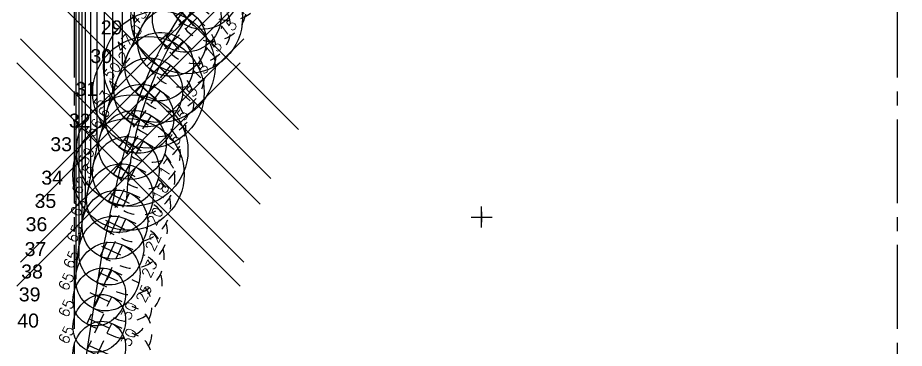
# Model space of a CAD drawing. Header units: inches. Extents: x 78 to 146, y -16.6 to 32.6.
# Drawn here: x 77.96 to 85.91, y 12.72 to 15.68 of the extents above; entities that cross this region are included whole.
import ezdxf
from ezdxf.enums import TextEntityAlignment as Align

# ---------------------------------------------------------------- set-up
doc = ezdxf.new("R2010")
doc.units = ezdxf.units.IN
doc.header["$MEASUREMENT"] = 0
doc.header["$PDMODE"] = 35
doc.linetypes.add('CENTER2', pattern=[1.125, 0.75, -0.125, 0.125, -0.125])
doc.linetypes.add('HIDDEN2', pattern=[0.1875, 0.125, -0.0625])
doc.layers.get('Defpoints').update_dxf_attribs({"color": 10})
for name, color, linetype, true_color in [('Blade_1', 30, 'Continuous', 0xff7f00), ('Blade_3', 7, 'Continuous', 0x00cc00), ('Blade_5', 7, 'Continuous', 0x0066cc)]:
    doc.layers.add(name, color=color, linetype=linetype, true_color=true_color)
doc.layers.add('CLine', color=5, linetype='CENTER2')
doc.layers.add('Text', color=3, linetype='Continuous')
doc.styles.add('RomanS', font='romans')
doc.styles.get("Standard").update_dxf_attribs({"font": 'arial.ttf'})
doc.dimstyles.get("Standard").update_dxf_attribs({"dimtxt": 0.09375, "dimasz": 0.18, "dimexe": 0.18, "dimexo": 0.0625, "dimgap": 0.09, "dimtad": 0, "dimtih": 1, "dimtoh": 1, "dimdec": 4, "dimzin": 0, "dimdsep": 46, "dimtxsty": 'Standard', "dimcen": 0.09, "dimadec": 4, "dimazin": 0, "dimtfac": 1, "dimtdec": 4, "dimtofl": 0, "dimtmove": 0, "dimatfit": 3, "dimfxl": 1, "dimtolj": 1, "dimtzin": 0, "dimarcsym": 0})

# ---------------------------------------------------------------- blocks, each defined once
blk = doc.blocks.new('CMark')
at = {"layer": 'CLine'}
for p, q in [((0, 0.09400000077063808), (0, -0.09400000077063453)), ((-0.09400000077063808, 0), (0.09400000077063453, 0))]:
    blk.add_line(p, q, dxfattribs=at)
blk = doc.blocks.new('1613@15')
for p, q in [((-0.1704805832052265, 1.188697754575482e-15), (-0.3125, -6.068692421711381e-16)), ((0.1707499999999965, -6.242535149017196e-15), (0.3125, -8.034695879804019e-15))]:
    blk.add_line(p, q)
at = {"color": 8, "linetype": 'HIDDEN2', "ltscale": 0.5}
blk.add_line((-0.3125, -3.413935800722356e-15), (-0.3125, -0.1345859034534278), dxfattribs=at)
at = {"color": 8, "linetype": 'HIDDEN2', "ltscale": 0.5, "flags": 128}
blk.add_lwpolyline([(0.3125, -3.996802888650564e-15), (0.3125, -0.1345859034534369)], dxfattribs=at)
blk.add_ellipse((0, -3.713913318816395e-15), major_axis=(-0.3125, 4.387893807675384e-15), ratio=0.9659258262888792, start_param=-3.141592653589793, end_param=3.141592653589793)
at = {"color": 8, "linetype": 'HIDDEN2', "ltscale": 0.5}
blk.add_ellipse((0, -0.1345859034534325), major_axis=(-0.3125, 4.387893807675384e-15), ratio=0.9659258262888792, start_param=0, end_param=3.141592653589793, dxfattribs=at)
blk.add_blockref('CMark', (0, -1.77635683940025e-15))
at = {"style": 'RomanS'}
blk.add_text('15', height=0.094, dxfattribs=at).set_placement((-3.126551604367261e-12, -0.3643518207152785), align=Align.MIDDLE_CENTER)
blk.add_attdef('ANG', text='', height=0.094, dxfattribs=at).set_placement((5.756464916443042e-15, 0.2975051544969685), align=Align.BOTTOM_CENTER)
blk = doc.blocks.new('1613@20')
for p, q in [((-0.1704805832052265, 1.188697754575482e-15), (-0.3125, -6.068692421711381e-16)), ((0.1707499999999965, -6.242535149017196e-15), (0.3125, -8.034695879804019e-15))]:
    blk.add_line(p, q)
at = {"color": 8, "linetype": 'HIDDEN2', "ltscale": 0.5}
blk.add_line((-0.3125, -3.413935800722356e-15), (-0.3125, -0.1778504745294689), dxfattribs=at)
at = {"color": 8, "linetype": 'HIDDEN2', "ltscale": 0.5, "flags": 128}
blk.add_lwpolyline([(0.3125, -3.996802888650564e-15), (0.3125, -0.1778504745294699)], dxfattribs=at)
blk.add_ellipse((0, -3.713913318816395e-15), major_axis=(-0.3125, 4.387893807675384e-15), ratio=0.9396926207857195, start_param=-3.141592653589793, end_param=3.141592653589793)
at = {"color": 8, "linetype": 'HIDDEN2', "ltscale": 0.5}
blk.add_ellipse((0, -0.1778504745294694), major_axis=(-0.3125, 4.387893807675384e-15), ratio=0.9396926207857195, start_param=0, end_param=3.141592653589793, dxfattribs=at)
blk.add_blockref('CMark', (0, -1.77635683940025e-15))
at = {"style": 'RomanS'}
blk.add_text('20', height=0.094, dxfattribs=at).set_placement((-3.126436495847278e-12, -0.3561539439955411), align=Align.MIDDLE_CENTER)
blk.add_attdef('ANG', text='', height=0.094, dxfattribs=at).set_placement((5.756464916443042e-15, 0.2975051544969685), align=Align.BOTTOM_CENTER)
blk = doc.blocks.new('1613@25')
for p, q in [((-0.1704805832052265, 1.188697754575482e-15), (-0.3125, -6.068692421711381e-16)), ((0.1707499999999965, -6.242535149017196e-15), (0.3125, -8.034695879804019e-15))]:
    blk.add_line(p, q)
at = {"color": 8, "linetype": 'HIDDEN2', "ltscale": 0.5}
blk.add_line((-0.3125, -3.413935800722356e-15), (-0.3125, -0.2197614961051672), dxfattribs=at)
at = {"color": 8, "linetype": 'HIDDEN2', "ltscale": 0.5, "flags": 128}
blk.add_lwpolyline([(0.3125, -3.996802888650564e-15), (0.3125, -0.2197614961051688)], dxfattribs=at)
blk.add_ellipse((0, -3.713913318816395e-15), major_axis=(-0.3125, 4.387893807675384e-15), ratio=0.9063077870366492, start_param=-3.141592653589793, end_param=3.141592653589793)
at = {"color": 8, "linetype": 'HIDDEN2', "ltscale": 0.5}
blk.add_ellipse((0, -0.2197614961051679), major_axis=(-0.3125, 4.387893807675384e-15), ratio=0.9063077870366492, start_param=0, end_param=3.141592653589793, dxfattribs=at)
blk.add_blockref('CMark', (0, -1.77635683940025e-15))
at = {"style": 'RomanS'}
blk.add_text('25', height=0.094, dxfattribs=at).set_placement((-3.126436495847278e-12, -0.3561539439955411), align=Align.MIDDLE_CENTER)
blk.add_attdef('ANG', text='', height=0.094, dxfattribs=at).set_placement((5.756464916443042e-15, 0.287072393950384), align=Align.BOTTOM_CENTER)
blk = doc.blocks.new('1313@30')
for p, q in [((-0.1704805832052265, 1.188697754575482e-15), (-0.2645000000000036, 0)), ((0.1707499999999965, -6.242535149017196e-15), (0.2644999999999965, -7.42782663763279e-15))]:
    blk.add_line(p, q)
at = {"color": 8, "linetype": 'HIDDEN2', "ltscale": 0.5}
blk.add_line((-0.2644999999999965, 8.993014319519535e-29), (-0.2644999999999965, -0.2600000000000032), dxfattribs=at)
at = {"color": 8, "linetype": 'HIDDEN2', "ltscale": 0.5, "flags": 128}
blk.add_lwpolyline([(0.2644999999999965, -7.42782663763279e-15), (0.2644999999999965, -0.2600000000000051)], dxfattribs=at)
blk.add_ellipse((0, -3.713913318816395e-15), major_axis=(0.2644999999999965, -3.713913318816395e-15), ratio=0.866025403784464)
at = {"color": 8, "linetype": 'HIDDEN2', "ltscale": 0.5}
blk.add_ellipse((0, -0.2600000000000041), major_axis=(0.2644999999999965, -3.713913318816395e-15), ratio=0.866025403784464, start_param=3.141592653589793, end_param=6.283185307179586, dxfattribs=at)
blk.add_blockref('CMark', (0, -1.77635683940025e-15))
at = {"style": 'RomanS'}
blk.add_text('30', height=0.094, dxfattribs=at).set_placement((-3.26492953863637e-15, -0.2915637193009915), align=Align.MIDDLE_CENTER)
blk.add_attdef('ANG', text='', height=0.094, dxfattribs=at).set_placement((5.756464916443042e-15, 0.251140714835156), align=Align.BOTTOM_CENTER)
blk = doc.blocks.new('1613@17')
for p, q in [((-0.1704805832052265, 1.188697754575482e-15), (-0.3125, -6.068692421711381e-16)), ((0.1707499999999965, -6.242535149017196e-15), (0.3125, -8.034695879804019e-15))]:
    blk.add_line(p, q)
at = {"color": 8, "linetype": 'HIDDEN2', "ltscale": 0.5}
blk.add_line((-0.3125, -3.413935800722356e-15), (-0.3125000000000001, -0.1520299999999993), dxfattribs=at)
at = {"color": 8, "linetype": 'HIDDEN2', "ltscale": 0.5, "flags": 128}
blk.add_lwpolyline([(0.3125, -3.996802888650564e-15), (0.3124999999999999, -0.1520300000000081)], dxfattribs=at)
blk.add_ellipse((0, -3.713913318816395e-15), major_axis=(-0.3125, 4.387893807675384e-15), ratio=0.9563200000000001, start_param=3.141592653589793, end_param=9.42477796076938)
at = {"color": 8, "linetype": 'HIDDEN2', "ltscale": 0.5}
blk.add_ellipse((-2.792745793115582e-17, -0.1520300000000037), major_axis=(-0.3125, 4.387893807675384e-15), ratio=0.9563200000000001, start_param=0, end_param=3.141592653589793, dxfattribs=at)
blk.add_blockref('CMark', (0, -1.77635683940025e-15))
at = {"style": 'RomanS'}
blk.add_text('17', height=0.094, dxfattribs=at).set_placement((0.0006414113769066532, -0.3733228219779523), align=Align.MIDDLE_CENTER)
blk.add_attdef('ANG', text='', height=0.094, dxfattribs=at).set_placement((5.756464916443042e-15, 0.2975051544969685), align=Align.BOTTOM_CENTER)
blk = doc.blocks.new('1613@22')
for p, q in [((-0.1704805832052265, 1.188697754575482e-15), (-0.3125, -6.068692421711381e-16)), ((0.1707499999999965, -6.242535149017196e-15), (0.3125, -8.034695879804019e-15))]:
    blk.add_line(p, q)
at = {"color": 8, "linetype": 'HIDDEN2', "ltscale": 0.5}
blk.add_line((-0.3125, -3.413935800722356e-15), (-0.3125000000000001, -0.1947999999999974), dxfattribs=at)
at = {"color": 8, "linetype": 'HIDDEN2', "ltscale": 0.5, "flags": 128}
blk.add_lwpolyline([(0.3125, -3.996802888650564e-15), (0.3124999999999999, -0.1948000000000062)], dxfattribs=at)
blk.add_ellipse((0, -3.713913318816395e-15), major_axis=(-0.3125, 4.387893807675384e-15), ratio=0.927168, start_param=3.141592653589793, end_param=9.42477796076938)
at = {"color": 8, "linetype": 'HIDDEN2', "ltscale": 0.5}
blk.add_ellipse((-3.578417947108566e-17, -0.1948000000000018), major_axis=(-0.3125, 4.387893807675384e-15), ratio=0.927168, start_param=0, end_param=3.141592653589793, dxfattribs=at)
blk.add_blockref('CMark', (0, -1.77635683940025e-15))
at = {"style": 'RomanS'}
blk.add_text('22', height=0.094, dxfattribs=at).set_placement((0.002984109865059814, -0.3760777545863516), align=Align.MIDDLE_CENTER)
blk.add_attdef('ANG', text='', height=0.094, dxfattribs=at).set_placement((5.756464916443042e-15, 0.287072393950384), align=Align.BOTTOM_CENTER)
blk = doc.blocks.new('1613@18')
for p, q in [((-0.1704805832052265, 1.188697754575482e-15), (-0.3125, -6.068692421711381e-16)), ((0.1707499999999965, -6.242535149017196e-15), (0.3125, -8.034695879804019e-15))]:
    blk.add_line(p, q)
at = {"color": 8, "linetype": 'HIDDEN2', "ltscale": 0.5}
blk.add_line((-0.3125, -3.33066907387547e-15), (-0.3125, -0.1590733679377651), dxfattribs=at)
at = {"color": 8, "linetype": 'HIDDEN2', "ltscale": 0.5, "flags": 128}
blk.add_lwpolyline([(0.3125, -4.111294638065033e-15), (0.3125, -0.1590733679377742)], dxfattribs=at)
at = {"extrusion": (0, 0, -1)}
blk.add_ellipse((0, -3.713913318816395e-15), major_axis=(-0.3125, 4.387893807675384e-15), ratio=0.9510400000000001, start_param=-3.141592653589793, end_param=3.141592653589793, dxfattribs=at)
at = {"color": 8, "linetype": 'HIDDEN2', "ltscale": 0.5}
blk.add_ellipse((0, -0.1606900000000018), major_axis=(0.3125, 0), ratio=0.9537169507482413, start_param=3.141592653589778, end_param=6.283185307179572, dxfattribs=at)
blk.add_blockref('CMark', (0, -1.77635683940025e-15))
at = {"style": 'RomanS'}
blk.add_text('18', height=0.094, dxfattribs=at).set_placement((-3.126551604367261e-12, -0.3643518207152785), align=Align.MIDDLE_CENTER)
blk.add_attdef('ANG', text='', height=0.094, dxfattribs=at).set_placement((5.756464916443042e-15, 0.2975051544969685), align=Align.BOTTOM_CENTER)
blk = doc.blocks.new('1613@23')
for p, q in [((-0.1704805832052265, 1.188697754575482e-15), (-0.3125, -6.068692421711381e-16)), ((0.1707499999999965, -6.242535149017196e-15), (0.3125, -8.034695879804019e-15))]:
    blk.add_line(p, q)
at = {"color": 8, "linetype": 'HIDDEN2', "ltscale": 0.5}
blk.add_line((-0.3125, -3.413935800722356e-15), (-0.3125000000000001, -0.2031799999999993), dxfattribs=at)
at = {"color": 8, "linetype": 'HIDDEN2', "ltscale": 0.5, "flags": 128}
blk.add_lwpolyline([(0.3125, -3.996802888650564e-15), (0.3124999999999999, -0.2031800000000081)], dxfattribs=at)
blk.add_ellipse((0, -3.713913318816395e-15), major_axis=(-0.3125, 4.387893807675384e-15), ratio=0.9205119999999999, start_param=3.141592653589793, end_param=9.42477796076938)
at = {"color": 8, "linetype": 'HIDDEN2', "ltscale": 0.5}
blk.add_ellipse((-3.732356049761388e-17, -0.2031800000000037), major_axis=(-0.3125, 4.387893807675384e-15), ratio=0.9205119999999999, start_param=0, end_param=3.141592653589793, dxfattribs=at)
blk.add_blockref('CMark', (0, -1.77635683940025e-15))
at = {"style": 'RomanS'}
blk.add_text('23', height=0.094, dxfattribs=at).set_placement((-0.001492053321481279, -0.3790599984191858), align=Align.MIDDLE_CENTER)
blk.add_attdef('ANG', text='', height=0.094, dxfattribs=at).set_placement((5.756464916443042e-15, 0.287072393950384), align=Align.BOTTOM_CENTER)
blk = doc.blocks.new('*D253')
at = {"color": 0, "lineweight": -2, "transparency": 16777216}
for p, q in [((79.00733484091973, 15.50797671044274), (79.00733484091973, 29.16090179716108)), ((85.8441782702765, 17.20565521234689), (85.8441782702765, 29.16090179716108)), ((79.18733484091973, 28.98090179716108), (82.14080643622567, 28.98090179716108)), ((85.6641782702765, 28.98090179716108), (82.71070667497055, 28.98090179716108))]:
    blk.add_line(p, q, dxfattribs=at)
at = {"color": 0, "transparency": 16777216}
for points in [[(79.18733484091973, 29.01090179716108), (79.18733484091973, 28.95090179716108), (79.00733484091973, 28.98090179716108)], [(85.6641782702765, 29.01090179716108), (85.6641782702765, 28.95090179716108), (85.8441782702765, 28.98090179716108)]]:
    blk.add_solid(points, dxfattribs=at)
at = {"layer": 'Defpoints', "color": 0, "transparency": 16777216}
for p in [(79.00733484091973, 28.98090179716108), (85.8441782702765, 17.14315521234689), (79.00733484091973, 15.44547671044274)]:
    blk.add_point(p, dxfattribs=at)
at = {"color": 0, "transparency": 16777216, "insert": (82.42575655559811, 28.98090179716108), "char_height": 0.09375, "attachment_point": 5}
blk.add_mtext('\\A1;6.8368', dxfattribs=at)
blk = doc.blocks.new('*D254')
at = {"color": 0, "lineweight": -2, "transparency": 16777216}
for p, q in [((78.89980210462117, 15.26543853977371), (78.89980210462117, 29.54090179716108)), ((85.8441782702765, 17.20565521234689), (85.8441782702765, 29.54090179716108)), ((79.07980210462118, 29.36090179716108), (82.08732784092768, 29.36090179716108)), ((85.6641782702765, 29.36090179716108), (82.65665253396998, 29.36090179716108))]:
    blk.add_line(p, q, dxfattribs=at)
at = {"color": 0, "transparency": 16777216}
for points in [[(79.07980210462118, 29.39090179716108), (79.07980210462118, 29.33090179716108), (78.89980210462117, 29.36090179716108)], [(85.6641782702765, 29.39090179716108), (85.6641782702765, 29.33090179716108), (85.8441782702765, 29.36090179716108)]]:
    blk.add_solid(points, dxfattribs=at)
at = {"layer": 'Defpoints', "color": 0, "transparency": 16777216}
for p in [(78.89980210462117, 29.36090179716108), (85.8441782702765, 17.14315521234689), (78.89980210462117, 15.20293853977371)]:
    blk.add_point(p, dxfattribs=at)
at = {"color": 0, "transparency": 16777216, "insert": (82.37199018744883, 29.36090179716108), "char_height": 0.09375, "attachment_point": 5}
blk.add_mtext('\\A1;6.9444', dxfattribs=at)
blk = doc.blocks.new('*D255')
at = {"color": 0, "lineweight": -2, "transparency": 16777216}
for p, q in [((78.81125267133554, 15.0154687046743), (78.81125267133554, 29.92090179716108)), ((85.8441782702765, 17.20565521234689), (85.8441782702765, 29.92090179716108)), ((78.99125267133554, 29.74090179716108), (82.04340484665869, 29.74090179716108)), ((85.6641782702765, 29.74090179716108), (82.61202609495336, 29.74090179716108))]:
    blk.add_line(p, q, dxfattribs=at)
at = {"color": 0, "transparency": 16777216}
for points in [[(78.99125267133554, 29.77090179716108), (78.99125267133554, 29.71090179716108), (78.81125267133554, 29.74090179716108)], [(85.6641782702765, 29.77090179716108), (85.6641782702765, 29.71090179716108), (85.8441782702765, 29.74090179716108)]]:
    blk.add_solid(points, dxfattribs=at)
at = {"layer": 'Defpoints', "color": 0, "transparency": 16777216}
for p in [(78.81125267133554, 29.74090179716108), (85.8441782702765, 17.14315521234689), (78.81125267133554, 14.9529687046743)]:
    blk.add_point(p, dxfattribs=at)
at = {"color": 0, "transparency": 16777216, "insert": (82.32771547080603, 29.74090179716108), "char_height": 0.09375, "attachment_point": 5}
blk.add_mtext('\\A1;7.0329', dxfattribs=at)
blk = doc.blocks.new('*D256')
at = {"color": 0, "lineweight": -2, "transparency": 16777216}
for p, q in [((78.73848430691136, 14.76620052199829), (78.73848430691136, 30.30090179716108)), ((85.8441782702765, 17.20565521234689), (85.8441782702765, 30.30090179716108)), ((78.91848430691137, 30.12090179716108), (82.00711658873037, 30.12090179716108)), ((85.6641782702765, 30.12090179716108), (82.5755459884575, 30.12090179716108))]:
    blk.add_line(p, q, dxfattribs=at)
at = {"color": 0, "transparency": 16777216}
for points in [[(78.91848430691137, 30.15090179716108), (78.91848430691137, 30.09090179716108), (78.73848430691136, 30.12090179716108)], [(85.6641782702765, 30.15090179716108), (85.6641782702765, 30.09090179716108), (85.8441782702765, 30.12090179716108)]]:
    blk.add_solid(points, dxfattribs=at)
at = {"layer": 'Defpoints', "color": 0, "transparency": 16777216}
for p in [(78.73848430691136, 30.12090179716108), (85.8441782702765, 17.14315521234689), (78.73848430691136, 14.70370052199829)]:
    blk.add_point(p, dxfattribs=at)
at = {"color": 0, "transparency": 16777216, "insert": (82.29133128859394, 30.12090179716108), "char_height": 0.09375, "attachment_point": 5}
blk.add_mtext('\\A1;7.1057', dxfattribs=at)
blk = doc.blocks.new('*D257')
at = {"color": 0, "lineweight": -2, "transparency": 16777216}
for p, q in [((78.671817553657, 14.51539875604608), (78.671817553657, 30.68090179716108)), ((85.8441782702765, 17.20565521234689), (85.8441782702765, 30.68090179716108)), ((78.851817553657, 30.50090179716108), (81.97397506067071, 30.50090179716108)), ((85.6641782702765, 30.50090179716108), (82.5420207632628, 30.50090179716108))]:
    blk.add_line(p, q, dxfattribs=at)
at = {"color": 0, "transparency": 16777216}
for points in [[(78.851817553657, 30.53090179716108), (78.851817553657, 30.47090179716108), (78.671817553657, 30.50090179716108)], [(85.6641782702765, 30.53090179716108), (85.6641782702765, 30.47090179716108), (85.8441782702765, 30.50090179716108)]]:
    blk.add_solid(points, dxfattribs=at)
at = {"layer": 'Defpoints', "color": 0, "transparency": 16777216}
for p in [(78.671817553657, 30.50090179716108), (85.8441782702765, 17.14315521234689), (78.671817553657, 14.45289875604608)]:
    blk.add_point(p, dxfattribs=at)
at = {"color": 0, "transparency": 16777216, "insert": (82.25799791196675, 30.50090179716108), "char_height": 0.09375, "attachment_point": 5}
blk.add_mtext('\\A1;7.1724', dxfattribs=at)
blk = doc.blocks.new('*D258')
at = {"color": 0, "lineweight": -2, "transparency": 16777216}
for p, q in [((78.61386178444693, 14.25883879589682), (78.61386178444693, 31.06090179716108)), ((85.8441782702765, 17.20565521234689), (85.8441782702765, 31.06090179716108)), ((78.79386178444693, 30.88090179716108), (81.94480532749814, 30.88090179716108)), ((85.6641782702765, 30.88090179716108), (82.51323472722528, 30.88090179716108))]:
    blk.add_line(p, q, dxfattribs=at)
at = {"color": 0, "transparency": 16777216}
for points in [[(78.79386178444693, 30.91090179716108), (78.79386178444693, 30.85090179716108), (78.61386178444693, 30.88090179716108)], [(85.6641782702765, 30.91090179716108), (85.6641782702765, 30.85090179716108), (85.8441782702765, 30.88090179716108)]]:
    blk.add_solid(points, dxfattribs=at)
at = {"layer": 'Defpoints', "color": 0, "transparency": 16777216}
for p in [(78.61386178444693, 30.88090179716108), (85.8441782702765, 17.14315521234689), (78.61386178444693, 14.19633879589682)]:
    blk.add_point(p, dxfattribs=at)
at = {"color": 0, "transparency": 16777216, "insert": (82.22902002736171, 30.88090179716108), "char_height": 0.09375, "attachment_point": 5}
blk.add_mtext('\\A1;7.2303', dxfattribs=at)
blk = doc.blocks.new('*D259')
at = {"color": 0, "lineweight": -2, "transparency": 16777216}
for p, q in [((78.56815176759075, 14.01100640387885), (78.56815176759075, 31.44090179716108)), ((85.8441782702765, 17.20565521234689), (85.8441782702765, 31.44090179716108)), ((78.74815176759076, 31.26090179716108), (81.92211019287633, 31.26090179716108)), ((85.6641782702765, 31.26090179716108), (82.49021984499093, 31.26090179716108))]:
    blk.add_line(p, q, dxfattribs=at)
at = {"color": 0, "transparency": 16777216}
for points in [[(78.74815176759076, 31.29090179716108), (78.74815176759076, 31.23090179716107), (78.56815176759075, 31.26090179716108)], [(85.6641782702765, 31.29090179716108), (85.6641782702765, 31.23090179716107), (85.8441782702765, 31.26090179716108)]]:
    blk.add_solid(points, dxfattribs=at)
at = {"layer": 'Defpoints', "color": 0, "transparency": 16777216}
for p in [(78.56815176759075, 31.26090179716108), (85.8441782702765, 17.14315521234689), (78.56815176759075, 13.94850640387885)]:
    blk.add_point(p, dxfattribs=at)
at = {"color": 0, "transparency": 16777216, "insert": (82.20616501893363, 31.26090179716108), "char_height": 0.09375, "attachment_point": 5}
blk.add_mtext('\\A1;7.2760', dxfattribs=at)
blk = doc.blocks.new('*D260')
at = {"color": 0, "lineweight": -2, "transparency": 16777216}
for p, q in [((78.53649296307158, 13.77755731052322), (78.53649296307158, 31.82090179716107)), ((85.8441782702765, 17.20565521234689), (85.8441782702765, 31.82090179716107)), ((78.71649296307159, 31.64090179716107), (81.90612091681048, 31.64090179716107)), ((85.6641782702765, 31.64090179716107), (82.47455031653762, 31.64090179716107))]:
    blk.add_line(p, q, dxfattribs=at)
at = {"color": 0, "transparency": 16777216}
for points in [[(78.71649296307159, 31.67090179716108), (78.71649296307159, 31.61090179716107), (78.53649296307158, 31.64090179716107)], [(85.6641782702765, 31.67090179716108), (85.6641782702765, 31.61090179716107), (85.8441782702765, 31.64090179716107)]]:
    blk.add_solid(points, dxfattribs=at)
at = {"layer": 'Defpoints', "color": 0, "transparency": 16777216}
for p in [(78.53649296307158, 31.64090179716107), (85.8441782702765, 17.14315521234689), (78.53649296307158, 13.71505731052322)]:
    blk.add_point(p, dxfattribs=at)
at = {"color": 0, "transparency": 16777216, "insert": (82.19033561667405, 31.64090179716107), "char_height": 0.09375, "attachment_point": 5}
blk.add_mtext('\\A1;7.3077', dxfattribs=at)
blk = doc.blocks.new('*D261')
at = {"color": 0, "lineweight": -2, "transparency": 16777216}
for p, q in [((78.51105371839108, 13.54269687686827), (78.51105371839108, 32.20090179716107)), ((85.8441782702765, 17.20565521234689), (85.8441782702765, 32.20090179716107)), ((78.69105371839109, 32.02090179716107), (81.90245015190541, 32.02090179716107)), ((85.6641782702765, 32.02090179716107), (82.45278183676217, 32.02090179716107))]:
    blk.add_line(p, q, dxfattribs=at)
at = {"color": 0, "transparency": 16777216}
for points in [[(78.69105371839109, 32.05090179716107), (78.69105371839109, 31.99090179716107), (78.51105371839108, 32.02090179716107)], [(85.6641782702765, 32.05090179716107), (85.6641782702765, 31.99090179716107), (85.8441782702765, 32.02090179716107)]]:
    blk.add_solid(points, dxfattribs=at)
at = {"layer": 'Defpoints', "color": 0, "transparency": 16777216}
for p in [(78.51105371839108, 32.02090179716107), (85.8441782702765, 17.14315521234689), (78.51105371839108, 13.48019687686827)]:
    blk.add_point(p, dxfattribs=at)
at = {"color": 0, "transparency": 16777216, "insert": (82.17761599433379, 32.02090179716107), "char_height": 0.09375, "attachment_point": 5}
blk.add_mtext('\\A1;7.3331', dxfattribs=at)
blk = doc.blocks.new('*D262')
at = {"color": 0, "lineweight": -2, "transparency": 16777216}
for p, q in [((78.48284635623388, 13.3372620240057), (78.48284635623388, 32.58090179716108)), ((85.8441782702765, 17.20565521234689), (85.8441782702765, 32.58090179716108)), ((78.66284635623389, 32.40090179716108), (81.87929761339161, 32.40090179716108)), ((85.6641782702765, 32.40090179716108), (82.44772701311875, 32.40090179716108))]:
    blk.add_line(p, q, dxfattribs=at)
at = {"color": 0, "transparency": 16777216}
for points in [[(78.66284635623389, 32.43090179716108), (78.66284635623389, 32.37090179716107), (78.48284635623388, 32.40090179716108)], [(85.6641782702765, 32.43090179716108), (85.6641782702765, 32.37090179716107), (85.8441782702765, 32.40090179716108)]]:
    blk.add_solid(points, dxfattribs=at)
at = {"layer": 'Defpoints', "color": 0, "transparency": 16777216}
for p in [(78.48284635623388, 32.40090179716108), (85.8441782702765, 17.14315521234689), (78.48284635623388, 13.2747620240057)]:
    blk.add_point(p, dxfattribs=at)
at = {"color": 0, "transparency": 16777216, "insert": (82.16351231325518, 32.40090179716108), "char_height": 0.09375, "attachment_point": 5}
blk.add_mtext('\\A1;7.3613', dxfattribs=at)

msp = doc.modelspace()

# ---------------------------------------------------------------- linework, layer by layer
for p, q in [((82.1172481515793, 13.9401552127322), (82.1172481515793, 13.84615521196153)), ((82.070248151194, 13.89315521234689), (82.16424815196464, 13.89315521234689)), ((78.5629282702765, 12.58065521234689), (78.7191782702765, 13.58065521234689))]:
    msp.add_line(p, q)
for centre, radius, start, end in [((82.1172481515793, 13.89315521234689), 3.25, 74.99999999999963, 165.3413294708436), ((82.1172481515793, 13.89315521234689), 3.1875, 136.9047991518842, 150.5306074948059), ((82.1172481515793, 13.89315521234689), 3.1875, 150.5306074948059, 163.9766642988732), ((94.6941052455195, 10.60337320762275), 16.25, 165.3413294708436, 169.4427820263499), ((82.1172481515793, 13.89315521234689), 3.1875, 163.9766642988732, 177.0169509948689)]:
    msp.add_arc(centre, radius, start, end)
at = {"layer": 'CLine'}
for p, q in [((78.4691782702765, 2.768155212346892), (78.4691782702765, 17.14315521234689)), ((85.8441782702765, 2.768155212346892), (85.8441782702765, 17.14315521234689))]:
    msp.add_line(p, q, dxfattribs=at)
at = {"layer": 'Defpoints'}
msp.add_lwpolyline([(78.4691782702765, 13.23252931194476, -0.04981730660498664), (78.74142621745662, 14.77618331444569, -0.4159595002731978), (83.02037132756006, 17.26365679059993), (85.90613954967405, 16.49041752594108)], format="xyb", dxfattribs=at)
at = {"layer": 'Text'}
for p in [(79.4750433653012, 15.67610504825623), (79.22809528734032, 15.23961426373305), (79.1317098850434, 15.00972026152666), (78.9858619388282, 14.48861859207082), (78.95266682419476, 14.27470635226013)]:
    msp.add_point(p, dxfattribs=at)

# ---------------------------------------------------------------- block references
at = {"rotation": 90}
msp.add_blockref('CMark', (82.1172481515793, 13.89315521234689), dxfattribs=at)
at = {"layer": 'Blade_1'}
for name, p, rotation, values in [('1613@15', (79.78967347698509, 16.070895413608), 33.9, {'ANG': '33.9'}), ('1613@15', (79.34215128383664, 15.46127307291876), 43.70000000000001, {'ANG': '43.7'}), ('1613@15', (79.05358458792401, 14.7729971406102), 53.40000000000001, {'ANG': '53.4'}), ('1613@20', (78.87504241031812, 14.06211018682385), 62.8, {'ANG': '62.8'}), ('1613@25', (78.7677392824046, 13.36050243263092), 65, {'ANG': '65'}), ('1313@30', (78.69044858876394, 12.70145551312686), 65, {'ANG': '65'})]:
    msp.add_blockref(name, p, dxfattribs=dict(at, rotation=rotation)).add_auto_attribs(values)
at = {"layer": 'Blade_3'}
for name, p, rotation, values in [('1613@15', (79.47504336530122, 15.67610504825623), 40.4, {'ANG': '40.4'}), ('1613@15', (79.13170988504342, 15.00972026152666), 50.2, {'ANG': '50.2'}), ('1613@18', (78.92841871129733, 14.30295314624825), 59.7, {'ANG': '59.7'}), ('1613@23', (78.79720146109054, 13.59348694135089), 65, {'ANG': '65'}), ('1313@30', (78.69044858876393, 12.94070524367089), 65, {'ANG': '65'})]:
    msp.add_blockref(name, p, dxfattribs=dict(at, rotation=rotation)).add_auto_attribs(values)
at = {"layer": 'Blade_5'}
for name, p, rotation, values in [('1613@15', (79.62453039166937, 15.8797388172902), 37.2, {'ANG': '37.2'}), ('1613@15', (79.22809528734032, 15.23961426373305), 47, {'ANG': '47.0'}), ('1613@17', (78.98797859084762, 14.53918935282389), 56.6, {'ANG': '56.6'}), ('1613@22', (78.83074538580674, 13.8260569887221), 65, {'ANG': '65'}), ('1313@30', (78.69044858876394, 13.17795551312686), 65, {'ANG': '65'})]:
    msp.add_blockref(name, p, dxfattribs=dict(at, rotation=rotation)).add_auto_attribs(values)

# ---------------------------------------------------------------- texts
at = {"layer": 'Blade_1'}
for s, p in [('31', (78.4781037250263, 14.97790923045281)), ('34', (78.17121373055, 14.18360178985905)), ('37', (78.02165344483987, 13.54389886575399)), ('40', (77.95584694040329, 12.90419586148961))]:
    msp.add_text(s, height=0.125, dxfattribs=at).set_placement(p)
at = {"layer": 'Blade_3'}
for s, p in [('30', (78.61119434444575, 15.27241889223185)), ('33', (78.2520186734979, 14.48286161135192)), ('36', (78.03072170928618, 13.76664562284125)), ('39', (77.96955526059133, 13.13827008811697))]:
    msp.add_text(s, height=0.125, dxfattribs=at).set_placement(p)
at = {"layer": 'Blade_5'}
for s, p in [('29', (78.70388240374169, 15.52892727630034)), ('32', (78.41852268156148, 14.69424351821874)), ('35', (78.11083516060378, 13.97494416697265)), ('38', (77.99104659454471, 13.34348506789371))]:
    msp.add_text(s, height=0.125, dxfattribs=at).set_placement(p)

# ---------------------------------------------------------------- dimensions: what is measured, and where the dimension line sits
for base, p2, picture, middle in [((78.48284635623388, 32.40090179716108), (78.48284635623388, 13.2747620240057), '*D262', (82.16351231325518, 32.40090179716108)), ((78.51105371839108, 32.02090179716107), (78.51105371839108, 13.48019687686827), '*D261', (82.17761599433379, 32.02090179716107)), ((78.53649296307158, 31.64090179716107), (78.53649296307158, 13.71505731052322), '*D260', (82.19033561667405, 31.64090179716107)), ((78.56815176759075, 31.26090179716108), (78.56815176759075, 13.94850640387885), '*D259', (82.20616501893363, 31.26090179716108)), ((78.61386178444693, 30.88090179716108), (78.61386178444693, 14.19633879589682), '*D258', (82.22902002736171, 30.88090179716108)), ((78.671817553657, 30.50090179716108), (78.671817553657, 14.45289875604608), '*D257', (82.25799791196675, 30.50090179716108)), ((78.73848430691136, 30.12090179716108), (78.73848430691136, 14.70370052199829), '*D256', (82.29133128859394, 30.12090179716108)), ((78.81125267133554, 29.74090179716108), (78.81125267133554, 14.9529687046743), '*D255', (82.32771547080603, 29.74090179716108)), ((78.89980210462117, 29.36090179716108), (78.89980210462117, 15.20293853977371), '*D254', (82.37199018744883, 29.36090179716108)), ((79.00733484091973, 28.98090179716108), (79.00733484091973, 15.44547671044274), '*D253', (82.42575655559811, 28.98090179716108))]:
    dim = msp.add_linear_dim(base=base, p1=(85.8441782702765, 17.14315521234689), p2=p2, dimstyle='Standard')
    dim.commit()
    dim.dimension.update_dxf_attribs({"geometry": picture, "text_midpoint": middle})

doc.saveas('drawing.dxf')
